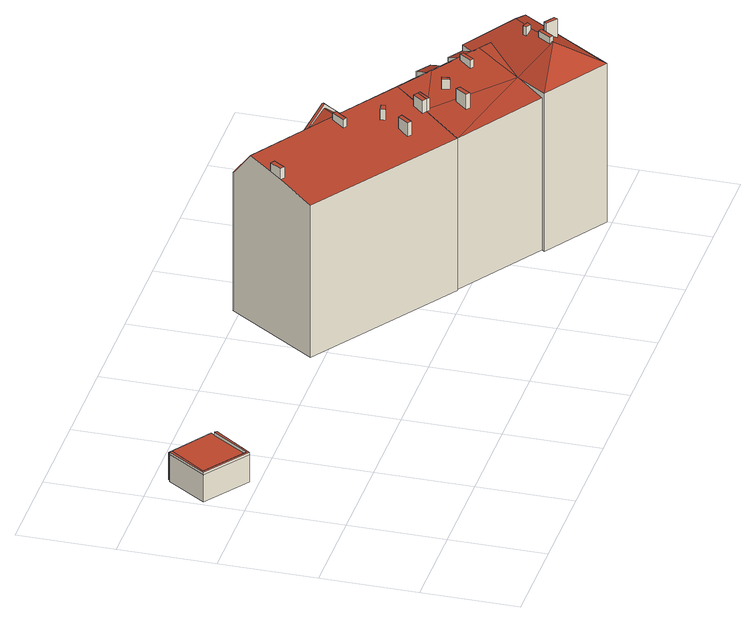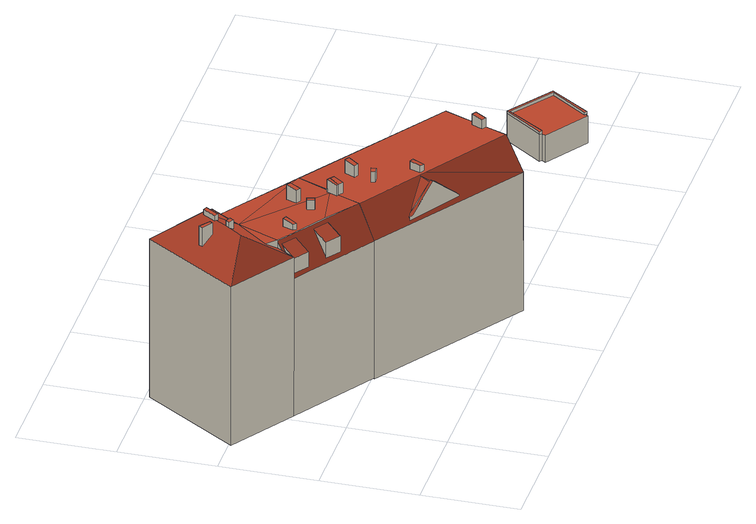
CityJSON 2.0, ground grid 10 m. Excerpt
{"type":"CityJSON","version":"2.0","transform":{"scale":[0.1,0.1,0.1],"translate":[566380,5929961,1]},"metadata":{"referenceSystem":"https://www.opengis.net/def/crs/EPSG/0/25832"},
"CityObjects":{
"building1":{"type":"Building","attributes":{"Grundfläche 2D":"31.144007","Grundhöhe NN":"1.049"},"children":["building1-1"],"geometry":[{"type":"Solid","lod":"3","boundaries":[[[[0,1,2,3,4,5,6,7]],[[8,9,7,6]],[[10,11,5,4]],[[9,12,0,7]],[[12,13,1,0]],[[13,14,2,1]],[[14,15,3,2]],[[15,10,4,3]],[[11,8,6,5]],[[11,10,15,14,13,12,9,8]]]],"semantics":{"surfaces":[{"type":"RoofSurface"},{"type":"WallSurface"},{"type":"GroundSurface"}],"values":[[0,1,1,1,1,1,1,1,1,2]]}}]},
"building1-1":{"type":"BuildingInstallation","parents":["building1"],"geometry":[{"type":"MultiSurface","lod":"3","boundaries":[[[16,17,18,19,20,21,22,23,24]],[[7,0,20,19]],[[0,1,21,20]],[[1,2,22,21]],[[2,3,25,24,23,22]],[[16,24,25,26]],[[17,16,26,27]],[[27,28,18,17]],[[28,6,7,19,18]]],"semantics":{"surfaces":[{"type":"RoofSurface"},{"type":"WallSurface"}],"values":[0,1,1,1,1,1,1,1,1]}}]},
"building2":{"type":"Building","attributes":{"Grundfläche 2D":"213.573449","Grundhöhe NN":"1.064"},"children":["building2-1","building2-2","building2-3","building2-4","building2-5","building2-6","building2-7"],"geometry":[{"type":"Solid","lod":"3","boundaries":[[[[29,30,31,32,33,34,35,36,37]],[[38,31,30,39]],[[32,31,38]],[[36,35,40,41]],[[39,30,29,37,36,41,42]],[[38,39,42,43]],[[35,34,33,32,38,43,40]],[[42,41,40,43]]]],"semantics":{"surfaces":[{"type":"RoofSurface"},{"type":"WallSurface"},{"type":"GroundSurface"}],"values":[[0,0,0,1,1,1,1,2]]}}]},
"building2-1":{"type":"BuildingInstallation","parents":["building2"],"geometry":[{"type":"MultiSurface","lod":"3","boundaries":[[[44,45,46,47,48,49]],[[50,47,46,45,51,52]],[[53,49,48,47,50,54]],[[44,49,53,55]],[[45,44,55,51]]],"semantics":{"surfaces":[{"type":"RoofSurface"},{"type":"WallSurface"}],"values":[0,1,1,1,1]}}]},
"building2-2":{"type":"BuildingInstallation","parents":["building2"],"geometry":[{"type":"MultiSurface","lod":"3","boundaries":[[[56,57,58,59,60,61,62,63]],[[64,65,66,67,59,58,68]],[[61,69,62]],[[70,71,72,73,68,58,57,56,63,74,75]],[[65,76,66]],[[69,61,60,59,67,66,76,77,78]]],"semantics":{"surfaces":[{"type":"RoofSurface"},{"type":"WallSurface"}],"values":[0,0,1,1,1,1]}}]},
"building2-3":{"type":"BuildingInstallation","parents":["building2"],"geometry":[{"type":"MultiSurface","lod":"3","boundaries":[[[79,80,81,82]],[[82,81,34,83]],[[79,82,83,84]],[[80,79,84,33]],[[81,80,33,34]]],"semantics":{"surfaces":[{"type":"RoofSurface"},{"type":"WallSurface"}],"values":[0,1,1,1,1]}}]},
"building2-4":{"type":"BuildingInstallation","parents":["building2"],"geometry":[{"type":"MultiSurface","lod":"3","boundaries":[[[71,70,85,86,73,72]],[[75,74,87,85,70]]],"semantics":{"surfaces":[{"type":"RoofSurface"}],"values":[0,0]}}]},
"building2-5":{"type":"BuildingInstallation","parents":["building2"],"geometry":[{"type":"MultiSurface","lod":"3","boundaries":[[[88,89,90,91]],[[37,29,91,90]],[[29,92,88,91]],[[89,88,92,93]],[[93,37,90,89]]],"semantics":{"surfaces":[{"type":"RoofSurface"},{"type":"WallSurface"}],"values":[0,1,1,1,1]}}]},
"building2-6":{"type":"BuildingInstallation","parents":["building2"],"geometry":[{"type":"MultiSurface","lod":"3","boundaries":[[[94,95,96,97]],[[98,99,95,94]],[[96,95,99,100]],[[97,96,100,101]],[[101,98,94,97]]],"semantics":{"surfaces":[{"type":"RoofSurface"},{"type":"WallSurface"}],"values":[0,1,1,1,1]}}]},
"building2-7":{"type":"BuildingInstallation","parents":["building2"],"geometry":[{"type":"MultiSurface","lod":"3","boundaries":[[[102,103,104,105]],[[105,104,106,107]],[[102,105,107,108]],[[103,102,108,109]],[[104,103,109,106]]],"semantics":{"surfaces":[{"type":"RoofSurface"},{"type":"WallSurface"}],"values":[0,1,1,1,1]}}]},
"building3":{"type":"Building","attributes":{"Grundfläche 2D":"215.719226","Grundhöhe NN":"1.182"},"children":["building3-1","building3-2","building3-3","building3-4","building3-5","building3-6","building3-7","building3-8","building3-9"],"geometry":[{"type":"Solid","lod":"3","boundaries":[[[[110,111,112,113,114,115,116,117,39,30,118,119]],[[120,121,122]],[[123,122,121,124]],[[125,121,120,126,127,128,129]],[[130,127,126]],[[129,128,127,130,113,131,132,124,121,125]],[[133,124,36]],[[124,134,135,30,29,37,36]],[[132,136,124]],[[134,124,136,137,135]],[[30,39,138,139]],[[131,113,112]],[[39,117,116,115,114,140,138]],[[120,122,141,142]],[[126,120,142,143]],[[126,143,140,114,130]],[[114,113,130]],[[122,123,124,133,144,141]],[[133,36,145,144]],[[132,131,112,136]],[[119,118,30,135,137,136,112,111,110]],[[36,37,29,30,139,145]],[[145,139,138,140,143,142,141,144]]]],"semantics":{"surfaces":[{"type":"RoofSurface"},{"type":"WallSurface"},{"type":"GroundSurface"}],"values":[[0,0,0,0,0,0,0,0,0,0,1,1,1,1,1,1,1,1,1,1,1,1,2]]}}]},
"building3-1":{"type":"BuildingInstallation","parents":["building3"],"geometry":[{"type":"MultiSurface","lod":"3","boundaries":[[[146,147,148,149,150]],[[147,146,151]],[[152,153,148,147,151]],[[149,148,153]]],"semantics":{"surfaces":[{"type":"RoofSurface"},{"type":"WallSurface"}],"values":[0,1,1,1]}}]},
"building3-2":{"type":"BuildingInstallation","parents":["building3"],"geometry":[{"type":"MultiSurface","lod":"3","boundaries":[[[154,155,156,157,158]],[[155,154,159]],[[160,161,156,155,159]],[[157,156,161]]],"semantics":{"surfaces":[{"type":"RoofSurface"},{"type":"WallSurface"}],"values":[0,1,1,1]}}]},
"building3-3":{"type":"BuildingInstallation","parents":["building3"],"geometry":[{"type":"MultiSurface","lod":"3","boundaries":[[[162,163,164,165]],[[165,164,166,167]],[[162,165,167,168]],[[163,162,168,169]],[[164,163,169,166]]],"semantics":{"surfaces":[{"type":"RoofSurface"},{"type":"WallSurface"}],"values":[0,1,1,1,1]}}]},
"building3-4":{"type":"BuildingInstallation","parents":["building3"],"geometry":[{"type":"MultiSurface","lod":"3","boundaries":[[[170,171,172,173,174,175]],[[176,129,177,173,172,171]],[[174,173,177,178]],[[179,170,175,174,178,125]],[[171,170,179,176]]],"semantics":{"surfaces":[{"type":"RoofSurface"},{"type":"WallSurface"}],"values":[0,1,1,1,1]}}]},
"building3-5":{"type":"BuildingInstallation","parents":["building3"],"geometry":[{"type":"MultiSurface","lod":"3","boundaries":[[[180,181,182,183]],[[184,185,183,182]],[[180,183,185,186]],[[181,180,186,187]],[[187,184,182,181]]],"semantics":{"surfaces":[{"type":"RoofSurface"},{"type":"WallSurface"}],"values":[0,1,1,1,1]}}]},
"building3-6":{"type":"BuildingInstallation","parents":["building3"],"geometry":[{"type":"MultiSurface","lod":"3","boundaries":[[[188,189,190,191]],[[192,189,188,193]],[[190,189,192,194]],[[194,195,191,190]],[[195,193,188,191]]],"semantics":{"surfaces":[{"type":"RoofSurface"},{"type":"WallSurface"}],"values":[0,1,1,1,1]}}]},
"building3-7":{"type":"BuildingInstallation","parents":["building3"],"geometry":[{"type":"MultiSurface","lod":"3","boundaries":[[[196,197,198,199]],[[199,198,200,201]],[[196,199,201,202]],[[197,196,202,203]],[[198,197,203,200]]],"semantics":{"surfaces":[{"type":"RoofSurface"},{"type":"WallSurface"}],"values":[0,1,1,1,1]}}]},
"building3-8":{"type":"BuildingInstallation","parents":["building3"],"geometry":[{"type":"MultiSurface","lod":"3","boundaries":[[[204,91,90,205,206]],[[29,37,90,91]],[[37,207,205,90]],[[134,208,209,204,206,205,207]],[[209,29,91,204]]],"semantics":{"surfaces":[{"type":"RoofSurface"},{"type":"WallSurface"}],"values":[0,1,1,1,1]}}]},
"building3-9":{"type":"BuildingInstallation","parents":["building3"],"geometry":[{"type":"MultiSurface","lod":"3","boundaries":[[[210,211,212,213]],[[213,212,214,215]],[[210,213,215,216]],[[211,210,216,217]],[[212,211,217,214]]],"semantics":{"surfaces":[{"type":"RoofSurface"},{"type":"WallSurface"}],"values":[0,1,1,1,1]}}]}
},
"vertices":[
[6,243,30],[53,210,30],[82,250,30],[80,252,30],[82,256,30],[37,286,30],[35,283,30],[34,284,30],[35,283,0],[34,284,0],[82,256,0],[37,286,0],[6,243,0],[53,210,0],[82,250,0],[80,252,0],
[53,213,33],[9,244,33],[36,282,33],[34,284,33],[6,243,33],[53,210,33],[82,250,33],[80,252,33],[79,252,33],[79,252,30],[53,213,30],[9,244,30],[36,282,30],
[477,159,181],[494,184,186],[422,231,186],[336,286,186],[320,262,181],[312,250,179],[286,213,171],[441,110,171],[468,148,179],[350,307,155],[508,203,155],[286,213,1],[441,110,1],[508,203,1],[350,307,1],
[412,215,192],[416,213,192],[423,224,193],[424,225,193],[423,226,193],[420,228,193],[424,225,186],[416,213,183],[423,224,185],[420,228,186],[423,226,186],[412,215,183],
[438,242,187],[440,241,189],[440,240,189],[442,243,189],[441,244,189],[414,261,161],[413,260,161],[415,256,164],[465,225,161],[466,225,161],[467,227,161],[465,229,163],[464,225,162],[414,261,159],[439,241,185],[440,241,185],[440,240,185],[463,226,162],[416,256,164],[438,242,184],[467,227,157],[442,243,158],[441,244,158],
[324,259,191],[320,262,191],[312,250,191],[316,247,191],[316,247,179],[324,259,181],
[429,227,185],[435,226,182],[428,229,184],
[472,162,193],[464,151,193],[468,148,193],[477,159,193],[472,162,181],[464,151,179],
[428,152,191],[437,164,191],[433,166,191],[424,155,191],[428,152,176],[437,164,178],[433,166,178],[424,155,176],
[446,187,193],[439,186,193],[440,181,193],[447,183,193],[440,181,181],[447,183,182],[446,187,182],[439,186,181],
[558,142,186],[578,129,186],[581,127,186],[584,132,178],[595,147,155],[577,158,155],[558,170,155],[543,180,155],[530,160,186],[545,151,186],[598,5,179],[580,53,206],[530,48,179],[532,51,179],[551,80,179],[582,55,206],[663,103,179],[612,99,206],[598,79,206],[591,68,206],[595,147,179],[581,127,178],[592,118,188],[532,51,172],[472,149,179],[530,160,187],[581,127,187],[564,138,187],[508,203,2],[494,184,2],[595,147,2],[530,48,2],[598,5,2],[663,103,2],[532,51,2],[441,110,2],
[580,131,183],[590,146,175],[575,156,175],[565,140,183],[578,132,183],[590,146,158],[577,155,158],[575,156,158],
[546,153,183],[556,168,176],[541,178,176],[531,163,183],[545,154,183],[556,168,159],[543,177,158],[541,178,158],
[616,62,211],[605,69,211],[603,66,211],[614,58,211],[603,66,198],[614,58,190],[616,62,190],[605,69,198],
[583,54,211],[592,68,211],[591,68,211],[588,70,211],[579,56,211],[582,55,211],[592,68,205],[588,70,204],[579,56,204],[583,54,205],
[600,84,211],[594,87,211],[592,83,211],[597,80,211],[592,83,201],[597,80,205],[600,84,205],[594,87,201],
[551,124,193],[559,136,193],[556,139,193],[547,126,193],[559,136,187],[551,124,184],[556,139,186],[547,126,184],
[498,123,193],[494,126,193],[486,114,193],[490,111,193],[486,114,176],[490,111,176],[498,123,179],[494,126,179],
[479,158,193],[471,146,193],[479,157,193],[471,146,179],[479,157,181],[479,158,181],
[511,145,193],[507,144,193],[509,136,193],[512,137,193],[509,136,182],[512,137,182],[511,145,183],[507,144,182]
]}
